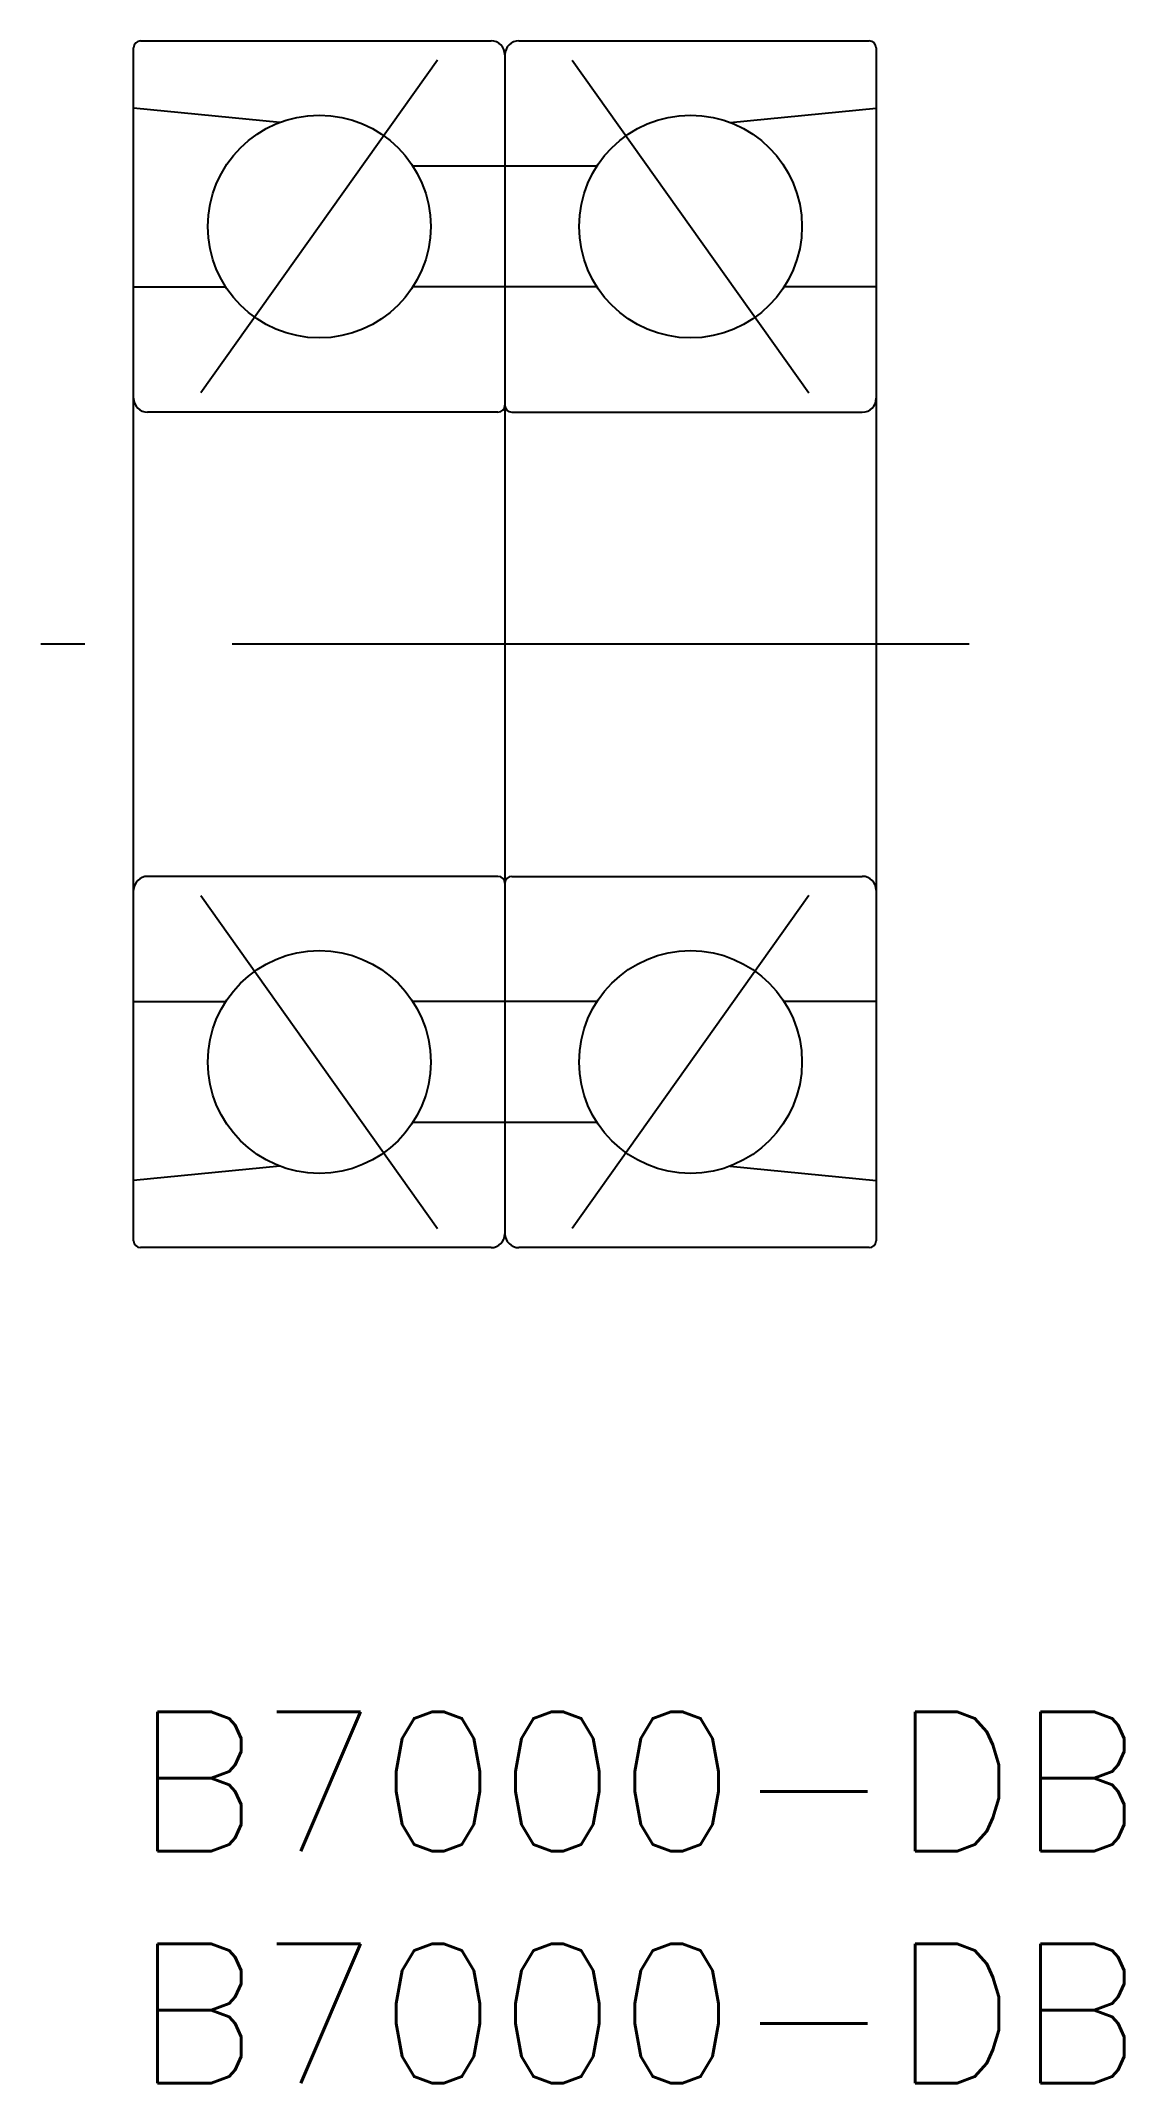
# Model space of a CAD drawing. Extents: x -2 to 21.3, y -8 to 36.
import ezdxf

# ---------------------------------------------------------------- set-up
doc = ezdxf.new("R2010")
doc.units = 0
doc.header["$LTSCALE"] = 0.5
doc.linetypes.add('CENTER', pattern=[50.8, 31.75, -6.35, 6.35, -6.35])
doc.layers.get('0').update_dxf_attribs({"linetype": 'CONTINUOUS'})
for name, color, linetype in [('MSM_CENTER', 1, 'CENTER'), ('MSM_CONTINUOUS', 7, 'CONTINUOUS'), ('MSM_PART_NUMBER', 7, 'CONTINUOUS')]:
    doc.layers.add(name, color=color, linetype=linetype)
doc.styles.get("Standard").update_dxf_attribs({"font": 'txt.shx', "height": 3, "bigfont": 'bigfont.shx'})

# ---------------------------------------------------------------- blocks, each defined once
blk = doc.blocks.new('*U2')
at = {"layer": 'MSM_PART_NUMBER'}
blk.add_text('B7000-DB', height=3, dxfattribs=at).set_placement((0, -3))
blk = doc.blocks.new('*U3')
at = {"layer": 'MSM_PART_NUMBER'}
blk.add_text('B7000-DB', height=3, dxfattribs=at).set_placement((0, -8))

msp = doc.modelspace()

# ---------------------------------------------------------------- linework, layer by layer
for centre, start, end in [((0.3, 17.7), 90, 180), ((15.7, 17.7), 0, 90)]:
    msp.add_arc(centre, 0.3, start, end)
at = {"layer": 'MSM_CENTER'}
for p, q in [((6.55, 35.586), (1.45, 28.414)), ((9.45, 35.586), (14.55, 28.414)), ((18, 23), (-2, 23)), ((1.45, 17.586), (6.55, 10.414)), ((14.55, 17.586), (9.45, 10.414))]:
    msp.add_line(p, q, dxfattribs=at)
at = {"layer": 'MSM_CONTINUOUS'}
for p, q in [((0, 10.15), (0, 35.85)), ((0.15, 36), (7.7, 36)), ((8, 35.7), (8, 10.3)), ((8.3, 36), (15.85, 36)), ((16, 35.85), (16, 10.15)), ((3.147, 34.243), (0, 34.55)), ((12.853, 34.243), (16, 34.55)), ((9.983, 33.3), (6.017, 33.3)), ((0, 30.7), (1.983, 30.7)), ((9.983, 30.7), (6.017, 30.7)), ((16, 30.7), (14.017, 30.7)), ((7.85, 28), (0.3, 28)), ((8.15, 28), (15.7, 28)), ((7.85, 18), (0.3, 18)), ((8.15, 18), (15.7, 18)), ((0, 15.3), (1.983, 15.3)), ((9.983, 15.3), (6.017, 15.3)), ((16, 15.3), (14.017, 15.3)), ((9.983, 12.7), (6.017, 12.7)), ((3.147, 11.757), (0, 11.45)), ((12.853, 11.757), (16, 11.45)), ((7.7, 10), (0.15, 10)), ((15.85, 10), (8.3, 10))]:
    msp.add_line(p, q, dxfattribs=at)
for centre in [(4, 32), (12, 32), (4, 14), (12, 14)]:
    msp.add_circle(centre, 2.4, dxfattribs=at)
for centre, radius, start, end in [((0.15, 35.85), 0.15, 90, 180), ((7.7, 35.7), 0.3, 0, 90), ((8.3, 35.7), 0.3, 90, 180), ((15.85, 35.85), 0.15, 0, 90), ((0.3, 28.3), 0.3, 180, 270), ((15.7, 28.3), 0.3, 270, 0), ((7.85, 28.15), 0.15, 270, 0), ((8.15, 28.15), 0.15, 180, 270), ((7.85, 17.85), 0.15, 0, 90), ((8.15, 17.85), 0.15, 90, 180), ((0.15, 10.15), 0.15, 180, 270), ((7.7, 10.3), 0.3, 270, 0), ((8.3, 10.3), 0.3, 180, 270), ((15.85, 10.15), 0.15, 270, 0)]:
    msp.add_arc(centre, radius, start, end, dxfattribs=at)

# ---------------------------------------------------------------- block references
for name in ['*U2', '*U3']:
    msp.add_blockref(name, (0, 0), dxfattribs=at)

doc.saveas('drawing.dxf')
